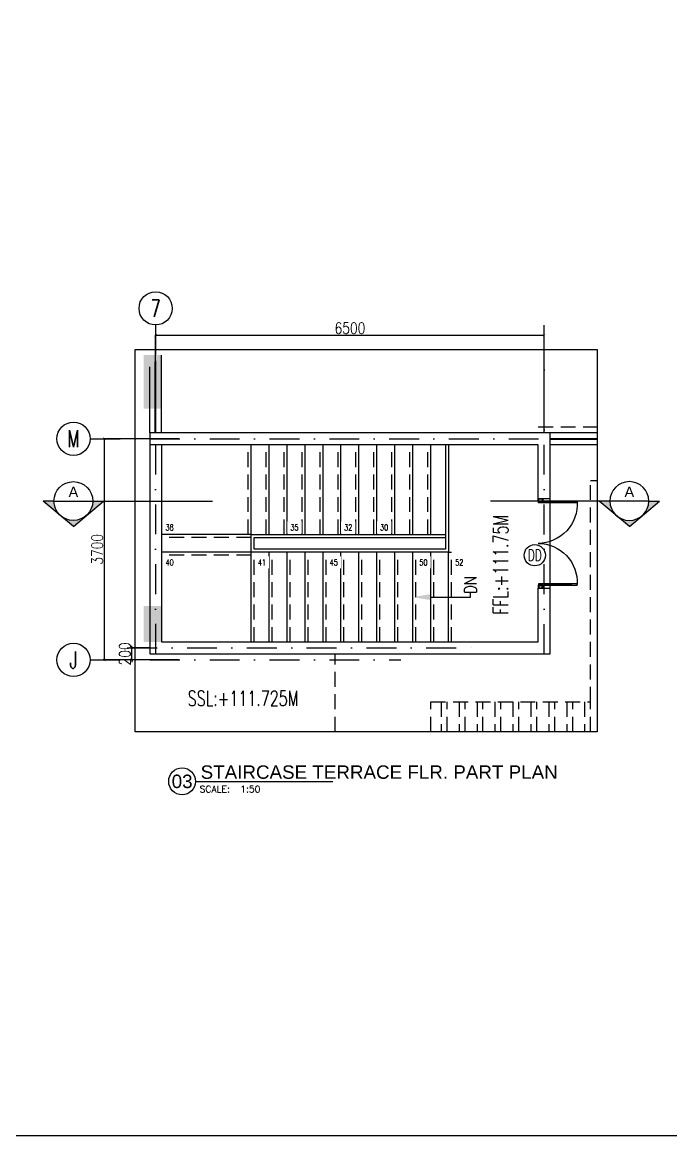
# Model space of a CAD drawing. Extents: x -32840 to 422982, y 280745 to 888746.
# Drawn here: x 340390 to 351236, y 447634 to 466258 of the extents above; entities that cross this region are included whole.
import ezdxf
from ezdxf import colors
from ezdxf.entities.mleader import LeaderData, LeaderLine
from ezdxf.enums import TextEntityAlignment as Align
from ezdxf.math import Vec2, Vec3

# ---------------------------------------------------------------- set-up
doc = ezdxf.new("R2010")
doc.units = 0
doc.header["$LTSCALE"] = 1000
doc.header["$PDMODE"] = 3
for name, pattern in [('CONTINOUS', [0]), ('DASHDOT', [1, 0.5, -0.25, 0, -0.25]), ('HIDDEN', [0.375, 0.25, -0.125])]:
    doc.linetypes.add(name, pattern=pattern)
doc.layers.get('Defpoints').update_dxf_attribs({"linetype": 'HIDDEN'})
for name, color, linetype in [('A-Chejja', 5, 'HIDDEN'), ('A-COL', 31, 'Continuous'), ('A-DOOR', 1, 'Continuous'), ('A-GRID', 31, 'DASHDOT'), ('A-GRID NO', 40, 'CONTINOUS'), ('A-HAT', 8, 'Continuous'), ('A-LOW-WALL', 4, 'Continuous'), ('A-LVL', 31, 'HIDDEN'), ('A-Rail', 1, 'Continuous'), ('A-STAIR', 2, 'Continuous'), ('A-Stair Conc Line', 1, 'HIDDEN'), ('A-Stair Fin line', 2, 'CONTINOUS'), ('A-Tag LVl', 2, 'Continuous'), ('A-TAG-DW', 2, 'Continuous'), ('A-TXT', 6, 'Continuous'), ('A-WALL', 7, 'CONTINOUS')]:
    doc.layers.add(name, color=color, linetype=linetype)
doc.layers.add('A-Dim grid', color=3, linetype='Continuous', transparency=0.5)
doc.styles.add('Arial', font='arial.ttf')
doc.styles.add('ROMANS', font='romans.shx', dxfattribs={"width": 0.8})
doc.dimstyles.new('A-Dim Grid 50', dxfattribs={"dimscale": 75, "dimtxt": 2.5, "dimasz": 0.5, "dimexe": 0, "dimexo": 0, "dimgap": 0.3, "dimtad": 1, "dimdec": 0, "dimlfac": -0.01, "dimzin": 3, "dimdsep": 46, "dimtxsty": 'ROMANS', "dimblk": 'ARCHTICK', "dimcen": 5, "dimclrd": 256, "dimclre": 8, "dimclrt": 4, "dimadec": 0, "dimazin": 0, "dimtfac": 1, "dimtdec": 0, "dimtix": 1, "dimtmove": 1, "dimatfit": 3, "dimfxl": 1, "dimfrac": 2, "dimtolj": 1, "dimtzin": 3, "dimarcsym": 0})

# ---------------------------------------------------------------- blocks, each defined once
blk = doc.blocks.new('Tag-Stair-No')
blk.add_circle((0, 0), 1.369)
at = {"color": 6, "style": 'ROMANS', "width": 0.7}
blk.add_attdef('SN', text='', height=1.4, dxfattribs=at).set_placement((0, -0.003), align=Align.MIDDLE)
blk = doc.blocks.new('_ArchTick')
at = {"color": 0, "linetype": 'ByBlock', "const_width": 0.15}
blk.add_lwpolyline([(-0.5, -0.5), (0.5, 0.5)], dxfattribs=at)
blk = doc.blocks.new('*D2088')
at = {"layer": 'A-Dim grid', "color": 8, "lineweight": -2, "transparency": 16777216}
for p, q in [((343011, 459292), (341760, 459292)), ((343011, 455592), (341760, 455592))]:
    blk.add_line(p, q, dxfattribs=at)
at = {"layer": 'A-Dim grid', "lineweight": -2, "transparency": 16777216}
blk.add_line((341760, 459292), (341760, 455592), dxfattribs=at)
at = {"layer": 'Defpoints', "color": 0, "transparency": 16777216}
for p in [(343011, 459292), (341760, 455592), (343011, 455592)]:
    blk.add_point(p, dxfattribs=at)
at = {"layer": 'A-Dim grid', "lineweight": -2, "transparency": 16777216, "xscale": 37.5, "yscale": 37.5, "zscale": 37.5}
for p, rotation in [((341760, 459292), 90), ((341760, 455592), 270)]:
    blk.add_blockref('_ArchTick', p, dxfattribs=dict(at, rotation=rotation))
at = {"layer": 'A-Dim grid', "color": 4, "transparency": 16777216, "insert": (341643, 457442), "char_height": 187.5, "attachment_point": 5, "rotation": 90, "style": 'ROMANS'}
blk.add_mtext('\\A1;3700', dxfattribs=at)
blk = doc.blocks.new('*D2089')
at = {"layer": 'A-Dim grid', "lineweight": -2, "transparency": 16777216}
for p, q in [((342224, 455792), (342224, 455830)), ((342224, 455592), (342224, 455792)), ((342224, 455592), (342224, 455555))]:
    blk.add_line(p, q, dxfattribs=at)
at = {"layer": 'A-Dim grid', "color": 8, "lineweight": -2, "transparency": 16777216}
for p, q in [((342521, 455792), (342224, 455792)), ((342621, 455592), (342224, 455592))]:
    blk.add_line(p, q, dxfattribs=at)
at = {"layer": 'Defpoints', "color": 0, "transparency": 16777216}
for p in [(342224, 455792), (342521, 455792), (342621, 455592)]:
    blk.add_point(p, dxfattribs=at)
at = {"layer": 'A-Dim grid', "lineweight": -2, "transparency": 16777216, "xscale": 37.5, "yscale": 37.5, "zscale": 37.5}
for p, rotation in [((342224, 455792), 270), ((342224, 455592), 90)]:
    blk.add_blockref('_ArchTick', p, dxfattribs=dict(at, rotation=rotation))
at = {"layer": 'A-Dim grid', "color": 4, "transparency": 16777216, "insert": (342107, 455692), "char_height": 187.5, "attachment_point": 5, "rotation": 90, "style": 'ROMANS'}
blk.add_mtext('\\A1;200', dxfattribs=at)
blk = doc.blocks.new('*D2090')
at = {"layer": 'A-Dim grid', "color": 8, "lineweight": -2, "transparency": 16777216}
for p, q in [((342621, 459392), (342621, 461025)), ((349121, 459392), (349121, 461025))]:
    blk.add_line(p, q, dxfattribs=at)
at = {"layer": 'A-Dim grid', "lineweight": -2, "transparency": 16777216}
blk.add_line((342621, 461025), (349121, 461025), dxfattribs=at)
at = {"layer": 'Defpoints', "color": 0, "transparency": 16777216}
for p in [(349121, 461025), (342621, 459392), (349121, 459392)]:
    blk.add_point(p, dxfattribs=at)
at = {"layer": 'A-Dim grid', "lineweight": -2, "transparency": 16777216, "xscale": 37.5, "yscale": 37.5, "zscale": 37.5, "rotation": 180}
blk.add_blockref('_ArchTick', (342621, 461025), dxfattribs=at)
at = {"layer": 'A-Dim grid', "lineweight": -2, "transparency": 16777216, "xscale": 37.5, "yscale": 37.5, "zscale": 37.5}
blk.add_blockref('_ArchTick', (349121, 461025), dxfattribs=at)
at = {"layer": 'A-Dim grid', "color": 4, "transparency": 16777216, "insert": (345871, 461141), "char_height": 187.5, "attachment_point": 5, "style": 'ROMANS'}
blk.add_mtext('\\A1;6500', dxfattribs=at)
blk = doc.blocks.new('TAG-LABEL')
at = {"linetype": 'Continuous'}
blk.add_line((-65.32, 0), (-24.49, 0), dxfattribs=at)
blk.add_circle((-69.32, 0), 4, dxfattribs=at)
at = {"color": 6, "style": 'ROMANS'}
blk.add_text('SCALE:', height=2, dxfattribs=at).set_placement((-64.13, -3.31))
at = {"color": 6}
for tag, p, height, style in [('LABELNAME', (-63.82, 0.75), 4, 'Arial'), ('SCALE', (-52.05, -3.31), 2, 'ROMANS'), ('DES.LINE.01', (-63.94, -6.44), 2, 'ROMANS'), ('DES.LINE.02', (-63.94, -9.56), 2, 'ROMANS')]:
    blk.add_attdef(tag, p, '', height=height, dxfattribs=dict(at, style=style))
at = {"color": 6, "style": 'Arial'}
blk.add_attdef('88', text='', height=4, dxfattribs=at).set_placement((-69.32, 0), align=Align.MIDDLE_CENTER)
blk = doc.blocks.new('TAG-SEC')
blk.add_line((-6.5, 0), (6.5, 0))
blk.add_circle((0, 0), 6.5)
at = {"color": 6, "style": 'Arial'}
blk.add_attdef('88', text='', height=3.5, dxfattribs=at).set_placement((0, 3.08), align=Align.MIDDLE_CENTER)
at = {"color": 6, "style": 'ROMANS', "width": 0.708488}
blk.add_attdef('X8-X-8888', text='', height=1.75, dxfattribs=at).set_placement((-5.58, -2.55), (5.58, -2.55), align=Align.FIT)
blk = doc.blocks.new('TAG-SEC-ARROW')
h = blk.add_hatch(color=256)
h.paths.add_polyline_path([(-10.11, 0), (-6.5, 0, -0.2206), (-4.2, 4.96)])
h.paths.add_polyline_path([(0, 8.49), (-4.16, 5, -0.175251), (0, 6.5, -0.175251), (4.16, 5)])
h.paths.add_polyline_path([(4.2, 4.96, -0.2206), (6.5, 0), (10.11, 0)])
for p, q in [((0, 8.49), (-10.11, 0)), ((0, 8.49), (10.11, 0)), ((-6.5, 0), (-10.11, 0)), ((6.5, 0), (46.5, 0))]:
    blk.add_line(p, q)
blk.add_arc((0, 0), 6.5, 0, 180)
blk = doc.blocks.new('A$C2213c290')
for p, q in [((103, 698), (103, 679)), ((550, 679), (550, 698)), ((103, -698), (103, -679)), ((550, -679), (550, -698))]:
    blk.add_line(p, q)
at = {"color": 8}
for p, q in [((103, 689), (550, 689)), ((103, -689), (550, -689))]:
    blk.add_line(p, q, dxfattribs=at)
for points in [[(75, 750), (75, 700), (0, 700), (0, 750)], [(650, 698), (650, 679), (3, 679), (3, 698)], [(67, 742), (67, 708), (8, 708), (8, 742)], [(75, -750), (75, -700), (0, -700), (0, -750)], [(650, -698), (650, -679), (3, -679), (3, -698)], [(67, -742), (67, -708), (8, -708), (8, -742)]]:
    blk.add_lwpolyline(points, close=True)
for centre in [(0, 698), (0, -697)]:
    blk.add_circle(centre, 2.5)
for centre, radius, start, end in [((-6, 657), 657, 270.5218, 2.7734), ((-7, -658), 658, 356.523, 89.3983)]:
    blk.add_arc(centre, radius, start, end, dxfattribs=at)
blk = doc.blocks.new('TAG-DOOR-WINOW')
blk.add_circle((0, 0), 2.37)
at = {"color": 6, "style": 'ROMANS', "width": 0.7}
blk.add_attdef('DW', text='', height=2.5, dxfattribs=at).set_placement((0, 0), align=Align.MIDDLE_CENTER)

msp = doc.modelspace()

# ---------------------------------------------------------------- linework, layer by layer
at = {"layer": 'A-Chejja', "color": 1}
for p, q in [((349021.1, 459492.2), (350003.7, 459492.2)), ((345621.1, 454392.2), (345621.1, 455692.2))]:
    msp.add_line(p, q, dxfattribs=at)
msp.add_lwpolyline([(347221.1, 454392.2), (347221.1, 454892.2), (349896.1, 454892.2), (349896.1, 458592.2), (350003.7, 458592.2)], dxfattribs=at)
at = {"layer": 'A-Chejja'}
for points in [[(347396.1, 454892.2), (347396.1, 454392.2)], [(347496.1, 454392.2), (347496.1, 454892.2)], [(347696.1, 454892.2), (347696.1, 454392.2)], [(347796.1, 454392.2), (347796.1, 454892.2)], [(347996.1, 454892.2), (347996.1, 454392.2)], [(348096.1, 454392.2), (348096.1, 454892.2)], [(348296.1, 454892.2), (348296.1, 454392.2)], [(348396.1, 454392.2), (348396.1, 454892.2)], [(348596.1, 454892.2), (348596.1, 454392.2)], [(348696.1, 454392.2), (348696.1, 454892.2)], [(348896.1, 454892.2), (348896.1, 454392.2)], [(348996.1, 454392.2), (348996.1, 454892.2)], [(349196.1, 454892.2), (349196.1, 454392.2)], [(349296.1, 454392.2), (349296.1, 454892.2)], [(349496.1, 454892.2), (349496.1, 454392.2)], [(349596.1, 454392.2), (349596.1, 454892.2)], [(349796.1, 454892.2), (349796.1, 454392.2)], [(349896.1, 454392.2), (349896.1, 454892.2)]]:
    msp.add_lwpolyline(points, dxfattribs=at)
at = {"layer": 'A-COL'}
for points in [[(342421.1, 459792.2), (342421.1, 460692.2), (342721.1, 459792.2), (342721.1, 460692.2)], [(342421.1, 455892.2), (342421.1, 456492.2), (342721.1, 455892.2), (342721.1, 456492.2)]]:
    msp.add_solid(points, dxfattribs=at)
at = {"layer": 'A-GRID'}
for p, q in [((342621.1, 461194.3), (342621.1, 455592.2)), ((349121.1, 455692.2), (349121.1, 461194.3)), ((341525.8, 459292.2), (350003.7, 459292.2)), ((342146.3, 455792.2), (347921.1, 455792.2)), ((341525.8, 455592.2), (346722.2, 455592.2))]:
    msp.add_line(p, q, dxfattribs=at)
at = {"layer": 'A-HAT'}
msp.add_lwpolyline([(342277.6, 460784.2), (350003.7, 460784.2), (350003.7, 454392.2), (342277.6, 454392.2)], close=True, dxfattribs=at)
at = {"layer": 'A-LOW-WALL'}
for p, q in [((342721.1, 459392.2), (342721.1, 460692.2)), ((342521.1, 459392.2), (342521.1, 460492.2)), ((350003.7, 459392.2), (349221.1, 459392.2)), ((350003.7, 459192.2), (349221.1, 459192.2))]:
    msp.add_line(p, q, dxfattribs=at)
at = {"layer": 'A-Rail'}
for p, q in [((342609.1, 460580.2), (342609.1, 459392.2)), ((342621.1, 460592.2), (342621.1, 459392.2)), ((349221.1, 459298.2), (350003.7, 459298.2)), ((349221.1, 459286.2), (350003.7, 459286.2)), ((347471.1, 459192.2), (347471.1, 457442.2)), ((347521.1, 459192.2), (347521.1, 457392.2)), ((344221.1, 457692.2), (347471.1, 457692.2)), ((344221.1, 457392.2), (344221.1, 457692.2)), ((344271.1, 457642.2), (347471.1, 457642.2)), ((344271.1, 457442.2), (344271.1, 457642.2)), ((347471.1, 457442.2), (344271.1, 457442.2)), ((347521.1, 457392.2), (344221.1, 457392.2))]:
    msp.add_line(p, q, dxfattribs=at)
at = {"layer": 'A-Stair Conc Line'}
for p, q in [((344171.1, 457692.2), (344171.1, 459192.2)), ((344471.1, 457692.2), (344471.1, 459192.2)), ((344771.1, 457692.2), (344771.1, 459192.2)), ((345071.1, 457692.2), (345071.1, 459192.2)), ((345371.1, 457692.2), (345371.1, 459192.2)), ((345671.1, 457692.2), (345671.1, 459192.2)), ((345971.1, 457692.2), (345971.1, 459192.2)), ((346271.1, 457692.2), (346271.1, 459192.2)), ((346571.1, 457692.2), (346571.1, 459192.2)), ((346871.1, 457692.2), (346871.1, 459192.2)), ((347171.1, 457692.2), (347171.1, 459192.2)), ((344221.1, 457642.2), (342721.1, 457642.2)), ((344221.1, 457342.2), (342721.1, 457342.2)), ((344271.1, 455892.2), (344271.1, 457392.2)), ((344571.1, 455892.2), (344571.1, 457392.2)), ((344871.1, 455892.2), (344871.1, 457392.2)), ((345171.1, 455892.2), (345171.1, 457392.2)), ((345471.1, 455892.2), (345471.1, 457392.2)), ((345771.1, 455892.2), (345771.1, 457392.2)), ((346071.1, 455892.2), (346071.1, 457392.2)), ((346371.1, 455892.2), (346371.1, 457392.2)), ((346671.1, 455892.2), (346671.1, 457392.2)), ((346971.1, 455892.2), (346971.1, 457392.2)), ((347271.1, 455892.2), (347271.1, 457392.2)), ((347521.1, 457392.2), (347571.1, 457392.2)), ((347571.1, 455892.2), (347571.1, 457392.2))]:
    msp.add_line(p, q, dxfattribs=at)
at = {"layer": 'A-Stair Fin line'}
for p, q in [((344221.1, 457692.2), (344221.1, 459192.2)), ((344521.1, 457692.2), (344521.1, 459192.2)), ((344821.1, 457692.2), (344821.1, 459192.2)), ((345121.1, 457692.2), (345121.1, 459192.2)), ((345421.1, 457692.2), (345421.1, 459192.2)), ((345721.1, 457692.2), (345721.1, 459192.2)), ((346021.1, 457692.2), (346021.1, 459192.2)), ((346321.1, 457692.2), (346321.1, 459192.2)), ((346621.1, 457692.2), (346621.1, 459192.2)), ((346921.1, 457692.2), (346921.1, 459192.2)), ((347221.1, 457692.2), (347221.1, 459192.2)), ((344221.1, 457692.2), (342721.1, 457692.2)), ((344221.1, 457392.2), (342721.1, 457392.2)), ((344221.1, 455892.2), (344221.1, 457392.2)), ((344521.1, 455892.2), (344521.1, 457392.2)), ((344821.1, 455892.2), (344821.1, 457392.2)), ((345121.1, 455892.2), (345121.1, 457392.2)), ((345421.1, 455892.2), (345421.1, 457392.2)), ((345721.1, 455892.2), (345721.1, 457392.2)), ((346021.1, 455892.2), (346021.1, 457392.2)), ((346321.1, 455892.2), (346321.1, 457392.2)), ((346621.1, 455892.2), (346621.1, 457392.2)), ((346921.1, 455892.2), (346921.1, 457392.2)), ((347221.1, 455892.2), (347221.1, 457392.2)), ((347521.1, 455892.2), (347521.1, 457392.2))]:
    msp.add_line(p, q, dxfattribs=at)
at = {"layer": 'A-WALL'}
for p, q in [((349221.1, 459392.2), (342521.1, 459392.2)), ((342521.1, 459392.2), (342521.1, 455692.2)), ((349221.1, 455692.2), (349221.1, 459392.2)), ((349021.1, 459192.2), (342521.1, 459192.2)), ((342721.1, 459192.2), (342721.1, 455892.2)), ((349021.1, 458292.2), (349021.1, 459192.2)), ((349021.1, 455892.2), (349021.1, 456792.2)), ((342721.1, 455892.2), (349021.1, 455892.2)), ((342521.1, 455692.2), (349221.1, 455692.2))]:
    msp.add_line(p, q, dxfattribs=at)
for points in [[(349021.1, 458292.2), (349221.1, 458292.2)], [(349021.1, 456792.2), (349221.1, 456792.2)]]:
    msp.add_lwpolyline(points, dxfattribs=at)

# ---------------------------------------------------------------- block references
at = {"layer": 'A-DOOR', "xscale": -1, "rotation": 180}
msp.add_blockref('A$C2213c290', (349021.1, 457542.2), dxfattribs=at)
at = {"layer": 'A-GRID NO', "xscale": 203.2, "yscale": 203.2, "zscale": 203.2}
for p, values in [((342621.1, 461472.5), {'SN': '7'}), ((341247.6, 459292.2), {'SN': 'M'}), ((341247.6, 455592.2), {'SN': 'J'})]:
    msp.add_blockref('Tag-Stair-No', p, dxfattribs=at).add_auto_attribs(values)
at = {"layer": 'A-Tag LVl'}
for name, p, xscale, yscale, zscale, values in [('TAG-SEC', (341245.3, 458248.9), 50, 50, 50, {'88': 'A'}), ('TAG-LABEL', (346963.3, 453561.3), 56.25, 56.25, 56.25, {'88': '03', 'LABELNAME': 'STAIRCASE TERRACE FLR. PART PLAN', 'SCALE': '1:50'})]:
    msp.add_blockref(name, p, dxfattribs=dict(at, xscale=xscale, yscale=yscale, zscale=zscale)).add_auto_attribs(values)
ref = msp.add_blockref('TAG-SEC', (350544.2, 458248.9), dxfattribs=dict(at, xscale=-50, yscale=50, zscale=50))
ref.add_attrib('88', 'A', dxfattribs={"layer": '0', "color": 6, "height": 175, "style": 'Arial'}).set_placement((350543.7, 458402.9), align=Align.MIDDLE_CENTER)
at = {"layer": 'A-Tag LVl', "yscale": 50, "zscale": 50, "rotation": 180}
for p, xscale in [((341245.3, 458248.9), -50), ((350544.2, 458248.9), 50)]:
    msp.add_blockref('TAG-SEC-ARROW', p, dxfattribs=dict(at, xscale=xscale))
at = {"layer": 'A-TAG-DW'}
ref = msp.add_blockref('TAG-DOOR-WINOW', (348962.7, 457343), dxfattribs=dict(at, xscale=75, yscale=75, zscale=75, rotation=334.3000000001243))
ref.add_attrib('DW', 'DD', dxfattribs={"layer": '0', "color": 6, "height": 187.5, "style": 'ROMANS', "width": 0.7}).set_placement((348962.7, 457343), align=Align.MIDDLE_CENTER)

# ---------------------------------------------------------------- texts
at = {"layer": 'A-LVL', "style": 'ROMANS', "width": 0.7}
msp.add_text('FFL:+111.75M', height=250, rotation=90, dxfattribs=at).set_placement((348518.4, 456347.7, 0))
msp.add_text('SSL:+111.725M', height=250, dxfattribs=at).set_placement((343156.9, 454824.2))

# ---------------------------------------------------------------- dimensions: what is measured, and where the dimension line sits
at = {"layer": 'A-Dim grid'}
dim = msp.add_linear_dim(base=(349121.1, 461025.1), p1=(342621.1, 459392.2), p2=(349121.1, 459392.2), dimstyle='A-Dim Grid 50', dxfattribs=at)
dim.commit()
dim.dimension.update_dxf_attribs({"geometry": '*D2090', "text_midpoint": (345871.1, 461141.4)})
for base, p1, p2, picture, middle in [((341759.7, 455592.2), (343010.8, 459292.2), (343010.8, 455592.2), '*D2088', (341643.4, 457442.2)), ((342223.7, 455792.2), (342621.1, 455592.2), (342521.1, 455792.2), '*D2089', (342107.4, 455692.2))]:
    dim = msp.add_linear_dim(base=base, p1=p1, p2=p2, angle=90, dimstyle='A-Dim Grid 50', dxfattribs=at)
    dim.commit()
    dim.dimension.update_dxf_attribs({"geometry": picture, "text_midpoint": middle})

# ---------------------------------------------------------------- leaders
at = {"layer": 'A-STAIR', "color": 3}
ml = msp.add_multileader_mtext('Standard', dxfattribs=at)
ml.set_content('DN', color=3, style='ROMANS')
ml.set_leader_properties()
ml.build(insert=Vec2(0, 0))
ml.multileader.update_dxf_attribs({"text_right_attachment_type": 6, "dogleg_length": 50, "arrow_head_size": 300})
ctx = ml.context
ctx.base_point, ctx.char_height, ctx.arrow_head_size, ctx.landing_gap_size, ctx.plane_origin, ctx.plane_x_axis, ctx.plane_y_axis = Vec3(347886.2, 456714.9), 200, 300, 0.09, Vec3(346781.1, 517802.2), Vec3(0, 1), Vec3(-1, 0)
ctx.right_attachment, ctx.text_align_type = 6, 1
notes = []
notes.append((ctx, [(0, (1, 1, 0), (347886.2, 456643.4), (0, 1), 71.5, [(0, [(346921.1, 456642.2)], 0, [])])]))
ctx.mtext.insert, ctx.mtext.text_direction, ctx.mtext.rotation, ctx.mtext.alignment, ctx.mtext.flow_direction = Vec3(347786.2, 456848.3), Vec3(0, 1), 1.5707963, 2, 5
ml = msp.add_multileader_mtext('Standard', dxfattribs=at)
ml.set_content('DN', color=3, style='ROMANS')
ml.set_leader_properties()
ml.build(insert=Vec2(0, 0))
ml.multileader.update_dxf_attribs({"text_right_attachment_type": 6, "dogleg_length": 50, "arrow_head_size": 300})
ctx = ml.context
ctx.base_point, ctx.char_height, ctx.arrow_head_size, ctx.landing_gap_size, ctx.plane_origin, ctx.plane_x_axis, ctx.plane_y_axis = Vec3(347886.2, 456714.9), 200, 300, 0.09, Vec3(346781.1, 517802.2), Vec3(0, 1), Vec3(-1, 0)
ctx.right_attachment, ctx.text_align_type = 6, 1
notes.append((ctx, [(0, (1, 1, 0), (347886.2, 456643.4), (0, 1), 71.5, [(0, [(346921.1, 456642.2)], 0, [])])]))
ctx.mtext.insert, ctx.mtext.text_direction, ctx.mtext.rotation, ctx.mtext.alignment, ctx.mtext.flow_direction = Vec3(347786.2, 456848.3), Vec3(0, 1), 1.5707963, 2, 5
for ctx, leaders in notes:
    for number, flags, end, landing, length, lines in leaders:
        leader = LeaderData()
        leader.index, (leader.has_last_leader_line, leader.has_dogleg_vector, leader.attachment_direction) = number, flags
        leader.last_leader_point, leader.dogleg_vector, leader.dogleg_length = Vec3(end), Vec3(landing), length
        for number, points, colour, breaks in lines:
            line = LeaderLine()
            line.index, line.vertices, line.color, line.breaks = number, Vec3.list(points), colors.encode_raw_color(colour), breaks
            leader.lines.append(line)
        ctx.leaders.append(leader)

# ---------------------------------------------------------------- next in the draw order: texts
at = {"layer": 'A-TXT', "char_height": 100, "attachment_point": 1, "style": 'ROMANS', "bg_fill": 2}
for s, insert in [('38', (342785.2, 457858.6)), ('35', (344873.8, 457858.6)), ('32', (345773.8, 457858.6)), ('30', (346373.8, 457858.6)), ('40', (342785.2, 457273.8)), ('41', (344331.5, 457273.8)), ('45', (345531.5, 457273.8)), ('50', (347031.5, 457273.8)), ('52', (347631.5, 457273.8))]:
    msp.add_mtext(s, dxfattribs=dict(at, insert=insert))

# ---------------------------------------------------------------- next in the draw order: linework, layer by layer
msp.add_lwpolyline([(316994.9, 481119.3), (382705.2, 481119.3), (382705.2, 447633.9), (316994.9, 447633.9)], close=True)

doc.saveas('drawing.dxf')
